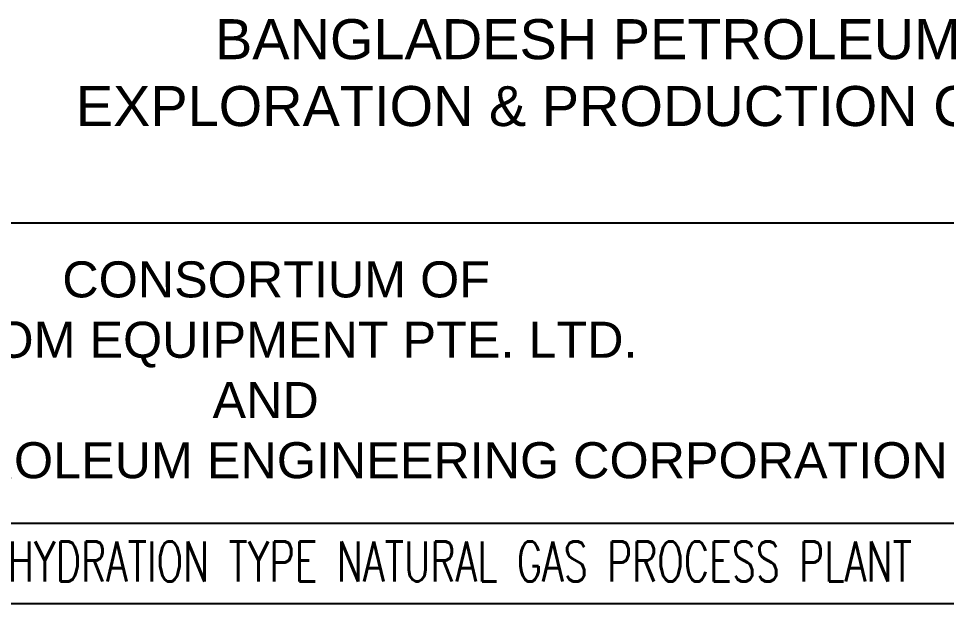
# Model space of a CAD drawing. Header units: inches. Extents: x 21 to 120937, y -15239 to 12027.
# Drawn here: x 41206.701 to 41208.526, y 12004.835 to 12005.985 of the extents above; entities that cross this region are included whole.
import ezdxf

# ---------------------------------------------------------------- set-up
doc = ezdxf.new("R2010")
doc.units = ezdxf.units.IN
doc.header["$MEASUREMENT"] = 0
doc.styles.add('HZTXT', font='simplexs.shx', dxfattribs={"width": 0.7, "bigfont": 'hztxt.shx'})
doc.styles.get("Standard").update_dxf_attribs({"font": 'arial.ttf'})

# ---------------------------------------------------------------- blocks, each defined once
blk = doc.blocks.new('240A1')
at = {"color": 0, "lineweight": -3}
blk.add_line((1046010.968, 286307.347), (1046110.968, 286307.347), dxfattribs=at)
at = {"lineweight": -3}
for p, q in [((1046010.968, 286292.347), (1046110.968, 286292.347)), ((1046010.968, 286288.347), (1046110.968, 286288.347))]:
    blk.add_line(p, q, dxfattribs=at)
at = {"color": 7, "lineweight": -3}
for s, height, p in [('BANGLADESH PETROLEUM', 2, (1046056.031, 286315.521)), ('EXPLORATION & PRODUCTION CO. LTD', 2, (1046049.073, 286312.183)), ('CONSORTIUM OF', 1.8, (1046048.401, 286303.627)), ('ZICOM EQUIPMENT PTE. LTD.', 1.8, (1046040.961, 286300.614)), ('AND', 1.8, (1046055.907, 286297.602)), ('SINOPEC PETROLEUM ENGINEERING CORPORATION', 1.8, (1046027.265, 286294.598))]:
    blk.add_text(s, height=height, dxfattribs=at).set_placement(p)
at = {"lineweight": -3, "style": 'HZTXT', "width": 0.7}
blk.add_text('60 MMSCFD SILICAGEL DEHYDRATION TYPE NATURAL GAS PROCESS PLANT', height=2, dxfattribs=at).set_placement((1046021.372, 286289.446))

msp = doc.modelspace()

# ---------------------------------------------------------------- block references
at = {"xscale": 0.03937007874015748, "yscale": 0.03937007874015748, "zscale": 0.03937007874015748}
msp.add_blockref('240A1', (23.7791, 733.6406), dxfattribs=at)

doc.saveas('drawing.dxf')
